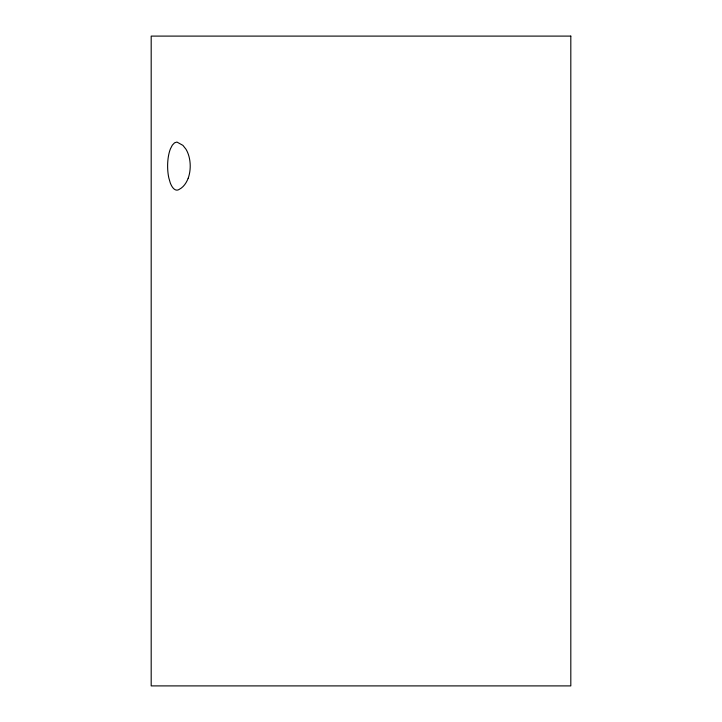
<?xml version="1.0" encoding="UTF-8"?>
<svg xmlns="http://www.w3.org/2000/svg" width="722" height="722" viewBox="0 0 722 722"><rect width="100%" height="100%" fill="white"/><g stroke="black" fill="none" stroke-linecap="round" stroke-linejoin="round"><path stroke-width="1.08" d="M188.189 178.253C186.411 182.774 183.659 187.106 179.218 189.363A24.377 9.323 -90 0 1 170.284 182.937L168.822 177.919A23.898 9.142 -90 0 1 170.383 148.949L172.314 145.176L174.553 142.821L176.953 142.063L182.928 145.375L185.969 149.219A23.871 14.53 -90 0 1 188.189 178.253M570.813 36.1L151.187 36.1L151.187 685.9L570.813 685.9L570.813 36.1"/></g></svg>
